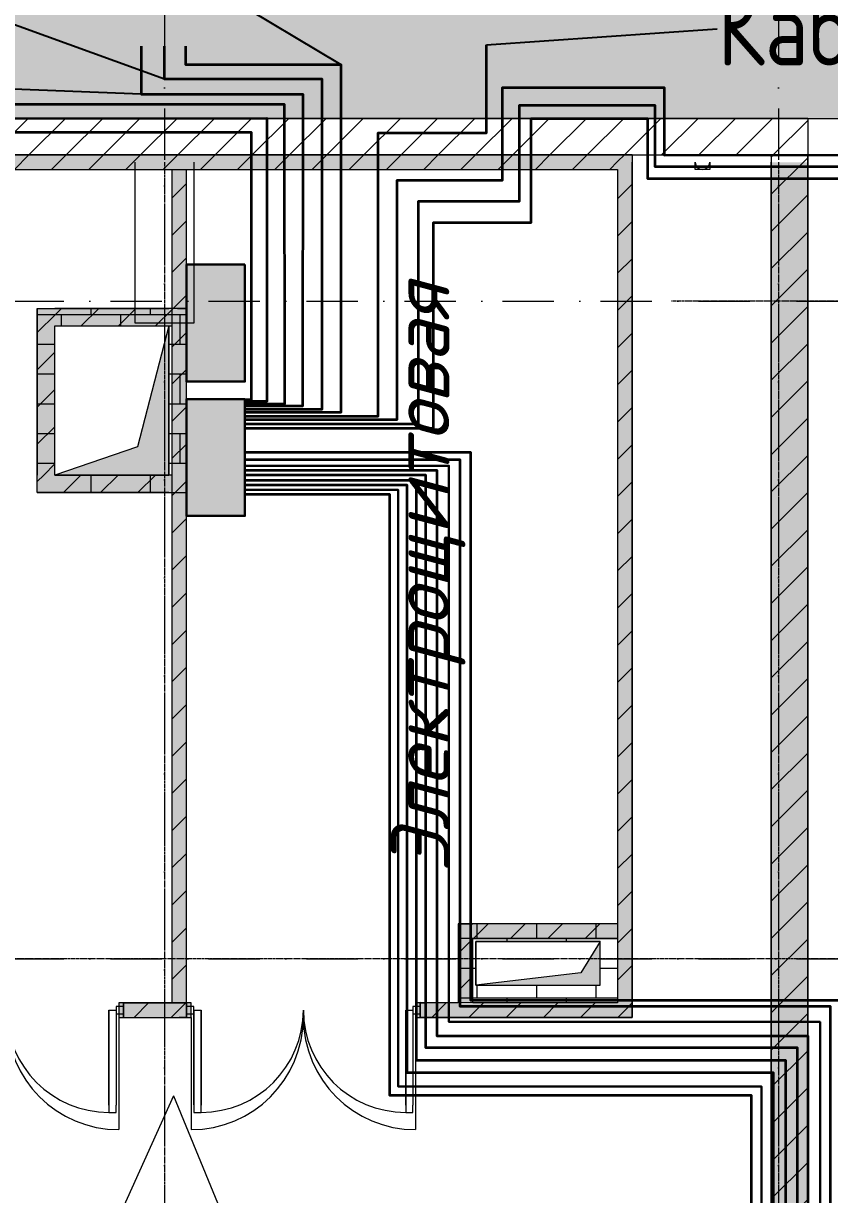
# Model space of a CAD drawing. Header units: millimetres. Extents: x 1499747 to 4341325, y -28481 to 441852.
# Drawn here: x 2463912 to 2469427, y 257261 to 265273 of the extents above; entities that cross this region are included whole.
import ezdxf
from ezdxf import colors
from ezdxf.entities.mleader import LeaderData, LeaderLine
from ezdxf.math import Vec2, Vec3
from ezdxf.xclip import XClip

# ---------------------------------------------------------------- set-up
doc = ezdxf.new("R2010")
doc.units = ezdxf.units.MM
doc.header["$MEASUREMENT"] = 0
doc.header["$XCLIPFRAME"] = 0
for name, pattern in [('CENTER2', [28.575, 19.05, -3.175, 3.175, -3.175]), ('Dot & Dashed', [670.277762, 352.777767, -176.388884, 0, -141.111112]), ('Штрихпунктирная', [670.277762, 352.777767, -176.388884, 0, -141.111112])]:
    doc.linetypes.add(name, pattern=pattern)
for name, color, linetype, lineweight in [('13 этаж_25_АР 06.03 custom_70_12 этаж_13_Интерьер - Мебель_Ном._пера__1_Ном._пера__1', 1, 'Continuous', 18), ('13 этаж_25_АР 06.03 custom_70_12 этаж_13_Интерьер - Мебель_Ном._пера__8_Ном._пера__8', 8, 'Continuous', 18), ('13 этаж_25_АР 06.03 custom_70__8 hatch_Ном._пера__8_Ном._пера__8', 8, 'Continuous', 18), ('13 этаж_25_АР 06.03 custom_70__Оси_Ном._пера__8_Ном._пера__8', 8, 'Continuous', 18), ('13 этаж_25_АР 06.03 custom_70_Выноски_Ном._пера__1_Ном._пера__1', 1, 'Continuous', 18), ('13 этаж_25_АР 06.03 custom_70_контур_Ном._пера__1_Ном._пера__1', 1, 'Continuous', 18), ('13 этаж_25_АР 06.03 custom_70_парапет 2_Ном._пера__8_Ном._пера__8', 8, 'Continuous', 18), ('13 этаж_25_АР 06.03 custom_70_Подложк_Ном._пера__1_Ном._пера__1', 1, 'Continuous', 18), ('13 этаж_25_АР 06.03 custom_70_Подложк_Ном._пера__8_Ном._пера__8', 8, 'Continuous', 18), ('13 этаж_25_АР 06.03 custom_70_Стойки_Ном._пера__1_Ном._пера__1', 1, 'Continuous', 18), ('13 этаж_25_АР 06.03 custom_70_Стойки_Ном._пера__7_Ном._пера__7', 7, 'Continuous', 18), ('13 этаж_25_АР 06.03 custom_70_Шахты 101_Ном._пера__14_Ном._пера__7', 7, 'Continuous', 18), ('13 этаж_25_АР 06.03 custom_70_Шахты_Ном._пера__7_Ном._пера__7', 7, 'Continuous', 18), ('13 этаж_25_Двери Archicad_Ном._пера__19_Ном._пера__255', 255, 'Continuous', 18), ('13 этаж_25_Двери Archicad_Ном._пера__23_Ном._пера__30', 30, 'Continuous', 18), ('13 этаж_25_Двери Archicad_Ном._пера__3_Ном._пера__30', 30, 'Continuous', 18), ('13 этаж_25_Двери Archicad_Ном._пера__47_Ном._пера__7', 7, 'Continuous', 18), ('13 этаж_25_Конструктив - Перекрытия_Ном._пера__1_Ном._пера__7', 7, 'Continuous', 18), ('13 этаж_25_Конструктив - Стены Ненесущие Газоблок_Ном._пера__169_Ном._пера__83', 83, 'Continuous', 18), ('13 этаж_25_Конструктив - Стены Ненесущие Газоблок_Ном._пера__47_Ном._пера__7', 7, 'Continuous', 18), ('13 этаж_25_Конструктив - Стены Ненесущие Газоблок_Ном._пера__74_Ном._пера__255', 255, 'Continuous', 18), ('13 этаж_25_Парапет_Ном._пера__102_Ном._пера__9', 9, 'Continuous', 18), ('13 этаж_25_Парапет_Ном._пера__20_Ном._пера__1', 1, 'Continuous', 18), ('13 этаж_25_Элемент Модели - Оси_Ном._пера__2_Ном._пера__8', 8, 'Continuous', 18), ('FTP Cable', 130, 'Continuous', 30), ('Кабель 2x4mm', 200, 'Continuous', 30), ('Кабель 2х6 mm', 150, 'Continuous', 30), ('ТП', 250, 'Continuous', 30)]:
    doc.layers.add(name, color=color, linetype=linetype, lineweight=lineweight)
doc.layers.add('Чертеж и Рисунок', color=7, linetype='Continuous')
doc.styles.add('ISOCPEUR_4', font='isocpeur.ttf', dxfattribs={"width": 0.85, "height": 250})
doc.styles.add('СГЕНЕРИР_СТИЛЬ_4', font='isocpeui.ttf')
pattern_1 = [(0, (1023281.01, -133771.58), (0, 203.2), []), (90, (1023281.01, -133771.58), (-203.2, 203.2), [203.2, -203.2])]
pattern_2 = [(45, (1162404.69, 34264.05), (-127.2792, 127.2792), [])]

# ---------------------------------------------------------------- blocks, each defined once
blk = doc.blocks.new('Чертеж_4_25', base_point=(1186000, 29700))
at = {"layer": '13 этаж_25_АР 06.03 custom_70__8 hatch_Ном._пера__8_Ном._пера__8', "linetype": 'Continuous', "true_color": 0xc7c8ca}
h = blk.add_hatch(dxfattribs=at)
h.set_pattern_fill('ANSI36_0046_0019', color=9, style=0, pattern_type=2)
h.set_pattern_definition([(45, (1023281.01, -133771.585), (42.09495, 154.348152), [198.4375, -39.6875, 0, -39.6875])])
h.paths.add_polyline_path([(1199454.5, 30164.1), (1199704.7, 30164.1), (1199704.7, 45914.1), (1199454.5, 45914.1)])
for points in [[(1195334.5, 44794.1), (1195119.6, 43966.5), (1194554.5, 43774.1), (1195334.5, 43774.1)], [(1198284.5, 40584.1), (1198153.6, 40369.3), (1197434.5, 40284.1), (1198284.5, 40284.1)]]:
    blk.add_hatch(color=9, dxfattribs=at).paths.add_polyline_path(points)
at = {"layer": '13 этаж_25_АР 06.03 custom_70_Шахты_Ном._пера__7_Ном._пера__7', "linetype": 'Continuous', "true_color": 0xc7c8ca}
h = blk.add_hatch(dxfattribs=at)
h.set_pattern_fill('AR_B816_0046_0019', color=9, style=0, pattern_type=2)
h.set_pattern_definition(pattern_1)
h.paths.add_polyline_path([(1194434.5, 43654.1), (1195454.5, 43654.1), (1195454.5, 44914.1), (1194434.5, 44914.1)])
h.paths.add_polyline_path([(1194554.5, 43774.1), (1194554.5, 44794.1), (1195334.5, 44794.1), (1195334.5, 43774.1)], flags=0)
h = blk.add_hatch(dxfattribs=at)
h.set_pattern_fill('AR_B816_0046_0019', color=9, style=0, pattern_type=2)
h.set_pattern_definition(pattern_1)
h.paths.add_polyline_path([(1198404.5, 40704.1), (1197314.5, 40704.1), (1197314.5, 40464.1), (1197434.5, 40464.1), (1197434.5, 40584.1), (1198284.5, 40584.1), (1198284.5, 40464.1), (1198404.5, 40464.1)])
h = blk.add_hatch(dxfattribs=at)
h.set_pattern_fill('AR_B816_0046_0019', color=9, style=0, pattern_type=2)
h.set_pattern_definition(pattern_1)
h.paths.add_polyline_path([(1198404.5, 40464.1), (1198284.5, 40464.1), (1198284.5, 40284.1), (1197434.5, 40284.1), (1197434.5, 40464.1), (1197314.5, 40464.1), (1197314.5, 40164.1), (1198404.5, 40164.1)])
at = {"layer": '13 этаж_25_Двери Archicad_Ном._пера__19_Ном._пера__255', "linetype": 'Continuous', "true_color": 0xc7c8ca}
for points in [[(1195024.5, 40164.1), (1194992.5, 40164.1), (1194992.5, 40064.1), (1195024.5, 40064.1)], [(1195454.1, 40064.1), (1195486.1, 40064.1), (1195486.1, 40164.1), (1195454.1, 40164.1)], [(1197054.1, 40164.1), (1197022.1, 40164.1), (1197022.1, 40064.1), (1197054.1, 40064.1)]]:
    blk.add_hatch(color=9, dxfattribs=at).paths.add_polyline_path(points)
at = {"layer": '13 этаж_25_Конструктив - Стены Ненесущие Газоблок_Ном._пера__169_Ном._пера__83', "linetype": 'Continuous', "true_color": 0xc7c8ca}
h = blk.add_hatch(dxfattribs=at)
h.set_pattern_fill('БЛОКИ_БЕТОННЫЕ_ЭФФЕКТИВН_72', color=9, style=0, pattern_type=2)
h.set_pattern_definition(pattern_2)
h.paths.add_polyline_path([(1199454.5, 46214.1), (1184404.7, 46214.1), (1184404.7, 45964.1), (1199454.5, 45964.1)])
h = blk.add_hatch(dxfattribs=at)
h.set_pattern_fill('БЛОКИ_БЕТОННЫЕ_ЭФФЕКТИВН_72', color=9, style=0, pattern_type=2)
h.set_pattern_definition(pattern_2)
h.paths.add_polyline_path([(1199454.5, 45964.1), (1199704.5, 45964.1), (1199704.5, 46214.1)])
h = blk.add_hatch(dxfattribs=at)
h.set_pattern_fill('БЛОКИ_БЕТОННЫЕ_ЭФФЕКТИВН_72', color=9, style=0, pattern_type=2)
h.set_pattern_definition(pattern_2)
h.paths.add_polyline_path([(1199454.5, 46214.1), (1199454.5, 45964.1), (1199704.5, 46214.1)])
h = blk.add_hatch(dxfattribs=at)
h.set_pattern_fill('БЛОКИ_БЕТОННЫЕ_ЭФФЕКТИВН_72', color=9, style=0, pattern_type=2)
h.set_pattern_definition(pattern_2)
h.paths.add_polyline_path([(1190754.7, 45864.1), (1198404.5, 45864.1), (1198404.5, 45964.1), (1190754.7, 45964.1)])
h = blk.add_hatch(dxfattribs=at)
h.set_pattern_fill('БЛОКИ_БЕТОННЫЕ_ЭФФЕКТИВН_72', color=9, style=0, pattern_type=2)
h.set_pattern_definition(pattern_2)
h.paths.add_polyline_path([(1198404.5, 45864.1), (1198504.5, 45864.1), (1198504.5, 45964.1)])
at = {"layer": '13 этаж_25_Конструктив - Стены Ненесущие Газоблок_Ном._пера__169_Ном._пера__83', "linetype": 'Continuous'}
h = blk.add_hatch(dxfattribs=at)
h.set_pattern_fill('БЛОКИ_БЕТОННЫЕ_ЭФФЕКТИВН_72', color=256, style=0, pattern_type=2)
h.set_pattern_definition(pattern_2)
h.paths.add_polyline_path([(1198404.5, 45864.1), (1198504.5, 45964.1), (1198404.5, 45964.1)])
at = {"layer": '13 этаж_25_Конструктив - Стены Ненесущие Газоблок_Ном._пера__169_Ном._пера__83', "linetype": 'Continuous', "true_color": 0xc7c8ca}
h = blk.add_hatch(dxfattribs=at)
h.set_pattern_fill('БЛОКИ_БЕТОННЫЕ_ЭФФЕКТИВН_72', color=9, style=0, pattern_type=2)
h.set_pattern_definition(pattern_2)
h.paths.add_polyline_path([(1199704.5, 30164), (1199704.5, 45964.1), (1199454.5, 45964.1), (1199454.5, 30164)])
h = blk.add_hatch(dxfattribs=at)
h.set_pattern_fill('БЛОКИ_БЕТОННЫЕ_ЭФФЕКТИВН_72', color=9, style=0, pattern_type=2)
h.set_pattern_definition(pattern_2)
h.paths.add_polyline_path([(1195454.5, 40064.1), (1195454.5, 45864.1), (1195354.5, 45864.1), (1195354.5, 40064.1)])
h = blk.add_hatch(dxfattribs=at)
h.set_pattern_fill('БЛОКИ_БЕТОННЫЕ_ЭФФЕКТИВН_72', color=9, style=0, pattern_type=2)
h.set_pattern_definition(pattern_2)
h.paths.add_polyline_path([(1198404.5, 45864.1), (1198404.5, 40164.1), (1198504.5, 40164.1), (1198504.5, 45864.1)])
h = blk.add_hatch(dxfattribs=at)
h.set_pattern_fill('БЛОКИ_БЕТОННЫЕ_ЭФФЕКТИВН_72', color=9, style=0, pattern_type=2)
h.set_pattern_definition(pattern_2)
h.paths.add_polyline_path([(1194434.5, 44914.1), (1194554.5, 44794.1), (1194554.5, 44914.1)])
h = blk.add_hatch(dxfattribs=at)
h.set_pattern_fill('БЛОКИ_БЕТОННЫЕ_ЭФФЕКТИВН_72', color=9, style=0, pattern_type=2)
h.set_pattern_definition(pattern_2)
h.paths.add_polyline_path([(1194434.5, 44794.1), (1194554.5, 44794.1), (1194434.5, 44914.1)])
h = blk.add_hatch(dxfattribs=at)
h.set_pattern_fill('БЛОКИ_БЕТОННЫЕ_ЭФФЕКТИВН_72', color=9, style=0, pattern_type=2)
h.set_pattern_definition(pattern_2)
h.paths.add_polyline_path([(1194554.5, 44794.1), (1195354.5, 44794.1), (1195354.5, 44914.1), (1194554.5, 44914.1)])
h = blk.add_hatch(dxfattribs=at)
h.set_pattern_fill('БЛОКИ_БЕТОННЫЕ_ЭФФЕКТИВН_72', color=9, style=0, pattern_type=2)
h.set_pattern_definition(pattern_2)
h.paths.add_polyline_path([(1194434.5, 44794.1), (1194434.5, 43774.1), (1194554.5, 43774.1), (1194554.5, 44794.1)])
at = {"layer": '13 этаж_25_Конструктив - Стены Ненесущие Газоблок_Ном._пера__169_Ном._пера__83', "linetype": 'Continuous'}
h = blk.add_hatch(dxfattribs=at)
h.set_pattern_fill('БЛОКИ_БЕТОННЫЕ_ЭФФЕКТИВН_72', color=256, style=0, pattern_type=2)
h.set_pattern_definition(pattern_2)
h.paths.add_polyline_path([(1194554.5, 43774.1), (1194434.5, 43774.1), (1194434.5, 43654.1)])
at = {"layer": '13 этаж_25_Конструктив - Стены Ненесущие Газоблок_Ном._пера__169_Ном._пера__83', "linetype": 'Continuous', "true_color": 0xc7c8ca}
h = blk.add_hatch(dxfattribs=at)
h.set_pattern_fill('БЛОКИ_БЕТОННЫЕ_ЭФФЕКТИВН_72', color=9, style=0, pattern_type=2)
h.set_pattern_definition(pattern_2)
h.paths.add_polyline_path([(1194554.5, 43774.1), (1194434.5, 43654.1), (1194554.5, 43654.1)])
h = blk.add_hatch(dxfattribs=at)
h.set_pattern_fill('БЛОКИ_БЕТОННЫЕ_ЭФФЕКТИВН_72', color=9, style=0, pattern_type=2)
h.set_pattern_definition(pattern_2)
h.paths.add_polyline_path([(1194554.5, 43654.1), (1195354.5, 43654.1), (1195354.5, 43774.1), (1194554.5, 43774.1)])
h = blk.add_hatch(dxfattribs=at)
h.set_pattern_fill('БЛОКИ_БЕТОННЫЕ_ЭФФЕКТИВН_72', color=9, style=0, pattern_type=2)
h.set_pattern_definition(pattern_2)
h.paths.add_polyline_path([(1197414.5, 40704.1), (1197314.5, 40704.1), (1197414.5, 40604.1)])
h = blk.add_hatch(dxfattribs=at)
h.set_pattern_fill('БЛОКИ_БЕТОННЫЕ_ЭФФЕКТИВН_72', color=9, style=0, pattern_type=2)
h.set_pattern_definition(pattern_2)
h.paths.add_polyline_path([(1197414.5, 40604.1), (1197314.5, 40704.1), (1197314.5, 40604.1)])
h = blk.add_hatch(dxfattribs=at)
h.set_pattern_fill('БЛОКИ_БЕТОННЫЕ_ЭФФЕКТИВН_72', color=9, style=0, pattern_type=2)
h.set_pattern_definition(pattern_2)
h.paths.add_polyline_path([(1197414.5, 40604.1), (1198404.5, 40604.1), (1198404.5, 40704.1), (1197414.5, 40704.1)])
h = blk.add_hatch(dxfattribs=at)
h.set_pattern_fill('БЛОКИ_БЕТОННЫЕ_ЭФФЕКТИВН_72', color=9, style=0, pattern_type=2)
h.set_pattern_definition(pattern_2)
h.paths.add_polyline_path([(1197314.5, 40604.1), (1197314.5, 40164.1), (1197414.5, 40164.1), (1197414.5, 40604.1)])
h = blk.add_hatch(dxfattribs=at)
h.set_pattern_fill('БЛОКИ_БЕТОННЫЕ_ЭФФЕКТИВН_72', color=9, style=0, pattern_type=2)
h.set_pattern_definition(pattern_2)
h.paths.add_polyline_path([(1195024.5, 40064.1), (1195354.5, 40064.1), (1195354.5, 40164.1), (1195024.5, 40164.1)])
h = blk.add_hatch(dxfattribs=at)
h.set_pattern_fill('БЛОКИ_БЕТОННЫЕ_ЭФФЕКТИВН_72', color=9, style=0, pattern_type=2)
h.set_pattern_definition(pattern_2)
h.paths.add_polyline_path([(1197054.1, 40064.1), (1198404.5, 40064.1), (1198404.5, 40164.1), (1197054.1, 40164.1)])
h = blk.add_hatch(dxfattribs=at)
h.set_pattern_fill('БЛОКИ_БЕТОННЫЕ_ЭФФЕКТИВН_72', color=9, style=0, pattern_type=2)
h.set_pattern_definition(pattern_2)
h.paths.add_polyline_path([(1198404.5, 40164.1), (1198504.5, 40064.1), (1198504.5, 40164.1)])
h = blk.add_hatch(dxfattribs=at)
h.set_pattern_fill('БЛОКИ_БЕТОННЫЕ_ЭФФЕКТИВН_72', color=9, style=0, pattern_type=2)
h.set_pattern_definition(pattern_2)
h.paths.add_polyline_path([(1198404.5, 40064.1), (1198504.5, 40064.1), (1198404.5, 40164.1)])
at = {"layer": '13 этаж_25_Конструктив - Стены Ненесущие Газоблок_Ном._пера__74_Ном._пера__255', "linetype": 'Continuous', "true_color": 0xc7c8ca}
for points in [[(1190754.7, 45864.1), (1198404.5, 45864.1), (1198404.5, 45964.1), (1190754.7, 45964.1)], [(1198404.5, 45864.1), (1198504.5, 45864.1), (1198504.5, 45964.1)], [(1198404.5, 45864.1), (1198504.5, 45964.1), (1198404.5, 45964.1)], [(1195454.5, 40064.1), (1195454.5, 45864.1), (1195354.5, 45864.1), (1195354.5, 40064.1)], [(1198404.5, 45864.1), (1198404.5, 40164.1), (1198504.5, 40164.1), (1198504.5, 45864.1)], [(1194434.5, 44914.1), (1194554.5, 44794.1), (1194554.5, 44914.1)], [(1194434.5, 44794.1), (1194554.5, 44794.1), (1194434.5, 44914.1)], [(1194554.5, 44794.1), (1195354.5, 44794.1), (1195354.5, 44914.1), (1194554.5, 44914.1)], [(1194434.5, 44794.1), (1194434.5, 43774.1), (1194554.5, 43774.1), (1194554.5, 44794.1)], [(1194554.5, 43774.1), (1194434.5, 43774.1), (1194434.5, 43654.1)], [(1194554.5, 43774.1), (1194434.5, 43654.1), (1194554.5, 43654.1)], [(1194554.5, 43654.1), (1195354.5, 43654.1), (1195354.5, 43774.1), (1194554.5, 43774.1)], [(1197414.5, 40704.1), (1197314.5, 40704.1), (1197414.5, 40604.1)], [(1197414.5, 40604.1), (1197314.5, 40704.1), (1197314.5, 40604.1)], [(1197414.5, 40604.1), (1198404.5, 40604.1), (1198404.5, 40704.1), (1197414.5, 40704.1)], [(1197314.5, 40604.1), (1197314.5, 40164.1), (1197414.5, 40164.1), (1197414.5, 40604.1)], [(1195024.5, 40064.1), (1195354.5, 40064.1), (1195354.5, 40164.1), (1195024.5, 40164.1)], [(1197054.1, 40064.1), (1198404.5, 40064.1), (1198404.5, 40164.1), (1197054.1, 40164.1)], [(1198404.5, 40164.1), (1198504.5, 40064.1), (1198504.5, 40164.1)], [(1198404.5, 40064.1), (1198504.5, 40064.1), (1198404.5, 40164.1)]]:
    blk.add_hatch(color=9, dxfattribs=at).paths.add_polyline_path(points)
at = {"layer": '13 этаж_25_Парапет_Ном._пера__102_Ном._пера__9', "linetype": 'Continuous', "true_color": 0xc7c8ca}
blk.add_hatch(color=9, dxfattribs=at).paths.add_polyline_path([(1185903.5, 47714.1), (1185903.5, 46214.1), (1214604.6, 46214.1), (1214604.6, 47714.1)])
at = {"layer": '13 этаж_25_АР 06.03 custom_70_12 этаж_13_Интерьер - Мебель_Ном._пера__1_Ном._пера__1', "color": 9, "linetype": 'Continuous', "true_color": 0xc7c8ca, "flags": 128}
blk.add_lwpolyline([(1195504.7, 45914.1), (1195504.7, 44814.1), (1195104.7, 44814.1), (1195104.7, 45914.1)], dxfattribs=at)
at = {"layer": '13 этаж_25_АР 06.03 custom_70_12 этаж_13_Интерьер - Мебель_Ном._пера__8_Ном._пера__8', "color": 9, "linetype": 'Continuous', "true_color": 0xc7c8ca, "flags": 128}
blk.add_lwpolyline([(1195504.7, 45914.1), (1195504.7, 44814.1), (1195104.7, 44814.1), (1195104.7, 45914.1)], dxfattribs=at)
at = {"layer": '13 этаж_25_АР 06.03 custom_70__Оси_Ном._пера__8_Ном._пера__8', "color": 9, "linetype": 'CENTER2', "true_color": 0xc7c8ca}
for p, q in [((1195304.7, 45914.1), (1195304.7, 30164.1)), ((1199504.7, 45914.1), (1199504.7, 30164.1)), ((1214204.7, 44964.1), (1198773.7, 44964.1)), ((1200719.9, 40464.1), (1169819.7, 40464.1))]:
    blk.add_line(p, q, dxfattribs=at)
at = {"layer": '13 этаж_25_АР 06.03 custom_70_контур_Ном._пера__1_Ном._пера__1', "color": 9, "linetype": 'Continuous', "true_color": 0xc7c8ca, "flags": 128}
for points in [[(1198504.5, 45914.1), (1198504.5, 40064.1)], [(1193424.5, 40164.1), (1190754.7, 40164.1), (1190754.7, 45864.1), (1195354.5, 45864.1), (1195354.5, 40164.1)], [(1195454.5, 40164.1), (1195454.5, 40804.1), (1195454.5, 45864.1), (1198404.5, 45864.1), (1198404.5, 40164.1)], [(1194924.5, 39464.1), (1194924.5, 40114.1), (1194974.5, 40114.1), (1194974.5, 40089.1), (1195024.5, 40089.1), (1195024.5, 40139.1), (1194974.5, 40139.1), (1194974.5, 40089.1), (1195024.5, 40089.1), (1195024.5, 40065.5), (1195024.5, 40164.1)], [(1195454.5, 40164.1), (1195024.5, 40164.1), (1195024.5, 40064.1), (1195054.5, 40064.1)], [(1195454.5, 40164.1), (1195454.5, 40064.1)], [(1196954.5, 39464.1), (1196954.5, 40114.1), (1197004.5, 40114.1), (1197004.5, 40089.1), (1197054.5, 40089.1), (1197054.5, 40139.1), (1197004.5, 40139.1), (1197004.5, 40089.1), (1197054.5, 40089.1), (1197054.5, 40065.5), (1197054.5, 40164.1)], [(1198404.5, 40164.1), (1197054.5, 40164.8)], [(1197054.5, 40164.8), (1197054.5, 40064.8)], [(1194924.5, 40114.1), (1194974.5, 40114.1), (1194974.5, 39464.1)], [(1194924.5, 39464.1), (1194924.5, 40114.1), (1194974.5, 40114.1)], [(1194924.5, 40114.1), (1194924.5, 39414.1), (1194974.5, 39414.1), (1194974.5, 39464.1)], [(1194974.5, 40114.1), (1194974.5, 39464.1)], [(1195054.5, 40064.1), (1195404.5, 40064.1)], [(1195454.5, 40064.1), (1195404.5, 40064.1)], [(1195454.5, 40065.5), (1195454.5, 40089.1), (1195504.5, 40089.1), (1195504.5, 40139.1), (1195454.5, 40139.1), (1195454.5, 40089.1), (1195504.5, 40089.1), (1195504.5, 40114.1), (1195554.5, 40114.1), (1195554.5, 39464.1)], [(1195504.5, 40114.1), (1195504.5, 39414.1), (1195554.5, 39414.1), (1195554.5, 40114.1)], [(1195504.5, 39466), (1195504.5, 40089.1)], [(1196954.5, 40114.1), (1197004.5, 40114.1), (1197004.5, 39464.1)], [(1196954.5, 39464.1), (1196954.5, 40114.1), (1197004.5, 40114.1)], [(1196954.5, 40114.1), (1196954.5, 39414.1), (1197004.5, 39414.1), (1197004.5, 39464.1)], [(1197004.5, 40114.1), (1197004.5, 39464.1)], [(1198504.5, 40064.1), (1197054.5, 40064.8)]]:
    blk.add_lwpolyline(points, dxfattribs=at)
at = {"layer": '13 этаж_25_АР 06.03 custom_70_контур_Ном._пера__1_Ном._пера__1', "color": 9, "linetype": 'Continuous', "true_color": 0xc7c8ca}
for centre, start, end in [((1194924.5, 40114.1), 180, 270), ((1195554.5, 40114.1), 270, 0), ((1196954.5, 40114.1), 180, 270)]:
    blk.add_arc(centre, 700, start, end, dxfattribs=at)
at = {"layer": '13 этаж_25_АР 06.03 custom_70_парапет 2_Ном._пера__8_Ном._пера__8', "color": 9, "linetype": 'Continuous', "true_color": 0xc7c8ca, "flags": 128}
for points in [[(1199704.5, 30164.1), (1199454.5, 30164.1), (1199454.5, 45914.1)], [(1199704.7, 45914.1), (1199704.7, 30564.1), (1199704.4, 30564.1)]]:
    blk.add_lwpolyline(points, dxfattribs=at)
at = {"layer": '13 этаж_25_АР 06.03 custom_70_Подложк_Ном._пера__1_Ном._пера__1', "color": 9, "linetype": 'Continuous', "true_color": 0xc7c8ca, "flags": 128}
for points in [[(1198504.5, 45864.1), (1198504.5, 45914.1)], [(1190754.7, 45864.1), (1195454.5, 45864.1)], [(1195604.5, 45864.1), (1198404.5, 45864.1)], [(1195054.5, 40164.1), (1195454.5, 40164.1)]]:
    blk.add_lwpolyline(points, dxfattribs=at)
at = {"layer": '13 этаж_25_АР 06.03 custom_70_Подложк_Ном._пера__1_Ном._пера__1', "color": 9, "linetype": 'Continuous', "true_color": 0xc7c8ca}
blk.add_arc((1198984.5, 45914.1), 50, 180, 0, dxfattribs=at)
at = {"layer": '13 этаж_25_АР 06.03 custom_70_Подложк_Ном._пера__8_Ном._пера__8', "color": 9, "linetype": 'Continuous', "true_color": 0xc7c8ca, "flags": 128}
blk.add_lwpolyline([(1199034.5, 45914.1), (1199034.5, 45864.1), (1198934.5, 45864.1), (1198934.5, 45914.1)], dxfattribs=at)
at = {"layer": '13 этаж_25_АР 06.03 custom_70_Стойки_Ном._пера__1_Ном._пера__1', "color": 9, "linetype": 'Continuous', "true_color": 0xc7c8ca, "flags": 128}
for points in [[(1195394.5, 44914.1), (1195404.5, 44914.1), (1195454.5, 44914.1), (1195334.5, 44914.1)], [(1195334.5, 43654.1), (1195454.5, 43654.1), (1195454.5, 44914.1)], [(1195394.5, 44914.1), (1195404.5, 44914.1), (1195454.5, 44914.1), (1195334.5, 44914.1)], [(1195334.5, 44794.1), (1195334.5, 43774.1)]]:
    blk.add_lwpolyline(points, dxfattribs=at)
at = {"layer": '13 этаж_25_АР 06.03 custom_70_Стойки_Ном._пера__7_Ном._пера__7', "color": 9, "linetype": 'Continuous', "true_color": 0xc7c8ca, "flags": 128}
for points in [[(1195366.7, 39526.7), (1191548.1, 31074.1)], [(1195366.7, 39526.7), (1198842, 31074.1)]]:
    blk.add_lwpolyline(points, dxfattribs=at)
at = {"layer": '13 этаж_25_АР 06.03 custom_70_Шахты 101_Ном._пера__14_Ном._пера__7', "color": 9, "linetype": 'Continuous', "true_color": 0xc7c8ca, "flags": 128}
for points in [[(1194554.5, 43774.1), (1195334.5, 43774.1), (1195334.5, 44794.1), (1195119.6, 43966.5), (1194554.5, 43774.1), (1194554.5, 44794.1), (1195334.5, 44794.1)], [(1197434.5, 40284.1), (1198284.5, 40284.1), (1198284.5, 40584.1), (1198153.6, 40369.3), (1197434.5, 40284.1), (1197434.5, 40584.1), (1198284.5, 40584.1)]]:
    blk.add_lwpolyline(points, dxfattribs=at)
at = {"layer": '13 этаж_25_АР 06.03 custom_70_Шахты_Ном._пера__7_Ном._пера__7', "color": 9, "linetype": 'Continuous', "true_color": 0xc7c8ca, "flags": 128}
for points in [[(1195334.5, 43654.1), (1194434.5, 43654.1), (1194434.5, 44914.1), (1195334.5, 44914.1)], [(1195334.5, 43654.1), (1194434.5, 43654.1), (1194434.5, 44914.1), (1195334.5, 44914.1)], [(1195334.5, 43654.1), (1195454.5, 43654.1), (1195454.5, 44914.1)], [(1195334.5, 43774.1), (1194554.5, 43774.1), (1194554.5, 44794.1), (1195334.5, 44794.1)], [(1195334.5, 43774.1), (1194554.5, 43774.1), (1194554.5, 44794.1), (1195334.5, 44794.1)], [(1195334.5, 44794.1), (1195334.5, 43774.1)], [(1198404.5, 40704.1), (1197314.5, 40704.1), (1197314.5, 40164.1)]]:
    blk.add_lwpolyline(points, dxfattribs=at)
blk.add_lwpolyline([(1197434.5, 40584.1), (1197434.5, 40284.1), (1198284.5, 40284.1), (1198284.5, 40584.1)], close=True, dxfattribs=at)
at = {"layer": '13 этаж_25_Двери Archicad_Ном._пера__23_Ном._пера__30', "color": 9, "linetype": 'Continuous', "true_color": 0xc7c8ca}
for p, q in [((1195024.5, 40164.1), (1194992.5, 40164.1)), ((1194992.5, 40164.1), (1194992.5, 40064.1)), ((1195024.5, 40064.1), (1195024.5, 40164.1)), ((1195486.1, 40164.1), (1195454.1, 40164.1)), ((1195454.1, 40164.1), (1195454.1, 40064.1)), ((1195486.1, 40064.1), (1195486.1, 40164.1)), ((1197054.1, 40164.1), (1197022.1, 40164.1)), ((1197022.1, 40164.1), (1197022.1, 40064.1)), ((1197054.1, 40064.1), (1197054.1, 40164.1)), ((1194992.5, 40064.1), (1195024.5, 40064.1)), ((1195454.1, 40064.1), (1195486.1, 40064.1)), ((1197022.1, 40064.1), (1197054.1, 40064.1))]:
    blk.add_line(p, q, dxfattribs=at)
at = {"layer": '13 этаж_25_Двери Archicad_Ном._пера__3_Ном._пера__30', "color": 9, "linetype": 'Continuous', "true_color": 0xc7c8ca}
for p, q in [((1194992.5, 40064.1), (1194992.5, 39296.1)), ((1195486.1, 40064.1), (1195486.1, 39296.1)), ((1197022.1, 40064.1), (1197022.1, 39296.1))]:
    blk.add_line(p, q, dxfattribs=at)
for centre, start, end in [((1194992.5, 40064.1), 180, 270), ((1195486.1, 40064.1), 270, 0), ((1197022.1, 40064.1), 180, 270)]:
    blk.add_arc(centre, 768, start, end, dxfattribs=at)
at = {"layer": '13 этаж_25_Двери Archicad_Ном._пера__47_Ном._пера__7', "color": 9, "linetype": 'Continuous', "true_color": 0xc7c8ca}
for p, q in [((1195024.5, 40064.1), (1195024.5, 40164.1)), ((1195024.5, 40064.1), (1195024.5, 40164.1)), ((1195024.5, 40164.1), (1195067.5, 40164.1)), ((1195024.5, 40164.1), (1195067.5, 40164.1)), ((1195454.1, 40164.1), (1195411.1, 40164.1)), ((1195454.1, 40164.1), (1195411.1, 40164.1)), ((1195454.1, 40064.1), (1195454.1, 40164.1)), ((1195454.1, 40064.1), (1195454.1, 40164.1)), ((1197054.1, 40064.1), (1197054.1, 40164.1)), ((1197054.1, 40064.1), (1197054.1, 40164.1)), ((1197054.1, 40164.1), (1197097.1, 40164.1)), ((1197054.1, 40164.1), (1197097.1, 40164.1)), ((1195024.5, 40064.1), (1195067.5, 40064.1)), ((1195024.5, 40064.1), (1195067.5, 40064.1)), ((1195454.1, 40064.1), (1195411.1, 40064.1)), ((1195454.1, 40064.1), (1195411.1, 40064.1)), ((1197054.1, 40064.1), (1197097.1, 40064.1)), ((1197054.1, 40064.1), (1197097.1, 40064.1))]:
    blk.add_line(p, q, dxfattribs=at)
at = {"layer": '13 этаж_25_Конструктив - Перекрытия_Ном._пера__1_Ном._пера__7', "linetype": 'Continuous', "flags": 128}
blk.add_lwpolyline([(1169569.7, 32064.1), (1169569.7, 47364.1), (1181404.7, 47364.1), (1181404.7, 46214.1), (1199704.5, 46214.1), (1199704.5, 29914), (1190354.6, 29914), (1180954.5, 29914), (1180954.5, 32064.1)], close=True, dxfattribs=at)
at = {"layer": '13 этаж_25_Конструктив - Стены Ненесущие Газоблок_Ном._пера__47_Ном._пера__7', "color": 9, "linetype": 'Continuous', "true_color": 0xc7c8ca}
for p, q in [((1195024.5, 40164.1), (1195067.5, 40164.1)), ((1195024.5, 40064.1), (1195024.5, 40164.1)), ((1195454.1, 40164.1), (1195411.1, 40164.1)), ((1195454.1, 40064.1), (1195454.1, 40164.1)), ((1197054.1, 40164.1), (1197097.1, 40164.1)), ((1197054.1, 40064.1), (1197054.1, 40164.1)), ((1195024.5, 40064.1), (1195067.5, 40064.1)), ((1195454.1, 40064.1), (1195411.1, 40064.1)), ((1197054.1, 40064.1), (1197097.1, 40064.1))]:
    blk.add_line(p, q, dxfattribs=at)
at = {"layer": '13 этаж_25_Конструктив - Стены Ненесущие Газоблок_Ном._пера__47_Ном._пера__7', "color": 9, "linetype": 'Continuous', "true_color": 0xc7c8ca, "flags": 128}
for points in [[(1199704.5, 46214.1), (1184404.7, 46214.1)], [(1199704.5, 46214.1), (1199704.5, 45964.1)], [(1184404.7, 45964.1), (1199454.5, 45964.1)], [(1198504.5, 45964.1), (1190654.7, 45964.1)], [(1198504.5, 45964.1), (1198504.5, 45864.1)], [(1199454.5, 45964.1), (1199454.5, 30164)], [(1199704.5, 30164), (1199704.5, 45964.1)], [(1190754.7, 45864.1), (1195354.5, 45864.1)], [(1195354.5, 45864.1), (1195354.5, 44914.1)], [(1195454.5, 40164.1), (1195454.5, 45864.1)], [(1195454.5, 45864.1), (1198404.5, 45864.1)], [(1198404.5, 45864.1), (1198404.5, 40704.1)], [(1198504.5, 40164.1), (1198504.5, 45864.1)], [(1194434.5, 44914.1), (1194554.5, 44914.1)], [(1194434.5, 44914.1), (1194434.5, 43774.1)], [(1195354.5, 44914.1), (1194554.5, 44914.1)], [(1194554.5, 43774.1), (1194554.5, 44794.1)], [(1194554.5, 44794.1), (1195354.5, 44794.1)], [(1195354.5, 44794.1), (1195354.5, 43774.1)], [(1194434.5, 43654.1), (1194434.5, 43774.1)], [(1195354.5, 43774.1), (1194554.5, 43774.1)], [(1194434.5, 43654.1), (1195354.5, 43654.1)], [(1195354.5, 43654.1), (1195354.5, 40164.1)], [(1197314.5, 40704.1), (1197414.5, 40704.1)], [(1197314.5, 40704.1), (1197314.5, 40164.1)], [(1198404.5, 40704.1), (1197414.5, 40704.1)], [(1197414.5, 40164.1), (1197414.5, 40604.1)], [(1197414.5, 40604.1), (1198404.5, 40604.1)], [(1198404.5, 40604.1), (1198404.5, 40164.1)], [(1195354.5, 40164.1), (1195024.5, 40164.1)], [(1197314.5, 40164.1), (1197054.1, 40164.1)], [(1198404.5, 40164.1), (1197414.5, 40164.1)], [(1198504.5, 40064.1), (1198504.5, 40164.1)], [(1195024.5, 40064.1), (1195354.5, 40064.1)], [(1195354.5, 40064.1), (1195454.5, 40064.1)], [(1197054.1, 40064.1), (1198504.5, 40064.1)]]:
    blk.add_lwpolyline(points, dxfattribs=at)
at = {"layer": '13 этаж_25_Парапет_Ном._пера__20_Ном._пера__1', "color": 9, "linetype": 'Continuous', "true_color": 0xc7c8ca}
blk.add_line((1185903.5, 46214.1), (1214604.6, 46214.1), dxfattribs=at)
at = {"layer": '13 этаж_25_Парапет_Ном._пера__20_Ном._пера__1', "color": 9, "linetype": 'Dot & Dashed', "true_color": 0xc7c8ca}
blk.add_line((1185903.5, 46214.1), (1214604.6, 46214.1), dxfattribs=at)
at = {"layer": '13 этаж_25_Элемент Модели - Оси_Ном._пера__2_Ном._пера__8', "linetype": 'Штрихпунктирная'}
for p, q in [((1195304.7, 48964.1), (1195304.7, 14064.1)), ((1199504.7, 48964.1), (1199504.7, 14064.1)), ((1159404.7, 45964.1), (1216204.7, 45964.1)), ((1159404.7, 44964.1), (1216204.7, 44964.1)), ((1159404.7, 40464.1), (1216204.7, 40464.1))]:
    blk.add_line(p, q, dxfattribs=at)
at = {"layer": '13 этаж_25_АР 06.03 custom_70_Выноски_Ном._пера__1_Ном._пера__1', "color": 9, "linetype": 'Continuous', "true_color": 0xc7c8ca, "insert": (1196854, 41055.1), "char_height": 400, "attachment_point": 1, "rotation": 90, "style": 'СГЕНЕРИР_СТИЛЬ_4'}
blk.add_mtext('\\A1;{\\pql;\\fISOCPEUR|b0|i1|c204|p0;\\W1.000000;Электрощитовая}', dxfattribs=at)

msp = doc.modelspace()

# ---------------------------------------------------------------- block references
at = {"layer": 'Чертеж и Рисунок', "linetype": 'Continuous'}
ref = msp.add_blockref('Чертеж_4_25', (2455572.8, 248109.3), dxfattribs=at)
XClip(ref).set_block_clipping_path([(1144000, 0), (1228000, 59400.0000000006)])

# ---------------------------------------------------------------- next in the draw order: hatches: boundary and pattern name
at = {"layer": 'Кабель 2x4mm', "lineweight": 30, "true_color": 0x105689}
h = msp.add_hatch(color=146, dxfattribs=at)
h.dxf.hatch_style = 1
h.paths.add_polyline_path([(2465158.6, 265093.8, 1), (2464947.5, 265093.8, 1)])
h = msp.add_hatch(color=146, dxfattribs=at)
h.dxf.hatch_style = 1
h.paths.add_polyline_path([(2467229.5, 265104.7, 1), (2467018.4, 265104.7, 1)])
h = msp.add_hatch(color=146, dxfattribs=at)
h.dxf.hatch_style = 1
h.paths.add_polyline_path([(2464813.6, 265083.3, 1), (2464602.4, 265083.3, 1)])
h = msp.add_hatch(color=146, dxfattribs=at)
h.dxf.hatch_style = 1
h.paths.add_polyline_path([(2464987.1, 265089.7, 1), (2464776, 265089.7, 1)])
at = {"layer": 'Кабель 2х6 mm', "lineweight": 30, "true_color": 0x000000}
h = msp.add_hatch(dxfattribs=at)
h.set_pattern_fill('ANSI31', color=18)
h.set_pattern_definition([(45, (72664.80522, 113866.31675), (-0.088388347648, 0.088388347648), [])])
h.paths.add_polyline_path([(2465427.3, 262703.6), (2465027.3, 262703.6), (2465027.3, 261903.6), (2465427.3, 261903.6)])
h.paths.add_polyline_path([(2465427.3, 263623.4), (2465027.3, 263623.4), (2465027.3, 262823.4), (2465427.3, 262823.4)])

# ---------------------------------------------------------------- next in the draw order: linework, layer by layer
at = {"layer": 'FTP Cable', "lineweight": 35}
for points in [[(2450539.7, 266518.8), (2450539.7, 265879.1), (2451182.2, 265879.1), (2451182.2, 264622), (2465576.9, 264624.9), (2465576.9, 262685.6), (2465427.3, 262685.6)], [(2465425.7, 262670), (2465700.1, 262670), (2465698, 264718.5), (2451307.1, 264718.5), (2451307.1, 266004), (2450648.2, 266004), (2450648.2, 266518.8)], [(2465427.3, 262051.7), (2466417.3, 262051.7), (2466417.3, 257941.4), (2468890.2, 257941.4), (2468890.2, 256297.4), (2458403.3, 256297.4), (2458403.3, 249553.5), (2451627.4, 249553.5), (2451627.4, 251568.4), (2439656.9, 251568.4), (2439656.9, 265523.5), (2443579.4, 265523.5), (2443579.4, 266122.1)], [(2465427.3, 262700.5), (2465472.6, 262700.5), (2465472.6, 264526.1), (2451033.6, 264526.1), (2451033.6, 265773.4), (2443795, 265773.4), (2443795, 266122.1)], [(2465427.3, 262504.7), (2466718, 262504.7), (2466718, 263910.5), (2467384.6, 263910.5), (2467384.6, 264623.4), (2468181.7, 264623.4), (2468181.7, 264212.9), (2478902, 264212.9), (2478902, 264623.4), (2484177.4, 264623.4), (2484177.4, 266123.4)], [(2464717.4, 265117.6), (2464717.4, 264789.1), (2465824.1, 264789.1), (2465821.4, 262654.5), (2465424.7, 262654.5)], [(2465427.3, 262635.2), (2465954.9, 262635.2), (2465954.9, 264891.1), (2464877.5, 264891.1), (2464877.5, 265117.6)], [(2465427.3, 262613.5), (2466086.6, 262613.5), (2466086.6, 264990.4), (2465023.5, 264990.4), (2465023.5, 265117.6)], [(2465427.3, 262585.7), (2466339.9, 262585.7), (2466339.9, 264525.3), (2467080.4, 264525.3), (2467080.4, 265126.4)], [(2465427.3, 262115.6), (2466535.6, 262115.6), (2466535.6, 258096.1), (2469040.2, 258096.1), (2469040.2, 256152.5), (2458575.5, 256152.5), (2458575.5, 249322.4), (2451326.4, 249322.4), (2451326.4, 251273.9), (2439392.5, 251273.9), (2439392.5, 265097.2), (2439092.4, 265097)], [(2483818.6, 264947.9), (2483818.6, 264725.6), (2478835.7, 264702.5), (2478835.7, 264292.7), (2468234.3, 264292.7), (2468234.3, 264711.7), (2467304.2, 264711.7), (2467304.2, 264053.8), (2466611.6, 264053.8), (2466611.6, 262532.2), (2465427.3, 262532.2)], [(2465427.3, 262562.6), (2466469.7, 262562.6), (2466469.7, 264201.3), (2467190.5, 264201.3), (2467190.5, 264833.8), (2468295.3, 264833.8), (2468295.3, 264372.3), (2478777.3, 264374.5), (2478777.3, 264815.9), (2483617.1, 264815.9), (2483617.1, 264945.8)], [(2465427.3, 262339), (2466970.6, 262339), (2466970.6, 258591.4), (2469511.1, 258591.4), (2469511.1, 255663), (2459197.3, 255663), (2459197.3, 248736.9), (2454924.3, 248736.9), (2454924.3, 248683), (2469377.4, 248683), (2469377.4, 234101.9), (2469027.2, 233872.1)], [(2469027.2, 247922.1), (2469224.6, 247922.1), (2469224.6, 248573.5), (2454824.4, 248573.5), (2454824.4, 248803.3), (2459076.7, 248803.3), (2459076.7, 255747.3), (2469433.4, 255747.3), (2469433.4, 258546.9), (2466900, 258546.9), (2466900, 262287.8), (2465427.3, 262287.8)], [(2465427.3, 262184.5), (2466663.4, 262184.5), (2466663.4, 258267.1), (2469204.9, 258267.1), (2469204.9, 255996.7), (2458785, 256035), (2458785, 249120.2), (2451026.6, 249120.2), (2451026.6, 250975.2), (2439375.8, 250975.2), (2439375.8, 250267.8), (2430217.1, 250267.8), (2430177.5, 250073.4)], [(2465427.3, 262217.3), (2466740.2, 262217.3), (2466740.2, 258347), (2469277.5, 258347), (2469277.5, 255922), (2458885.5, 255922), (2458885.5, 248996.5), (2450877.7, 248996.5), (2450877.7, 250835.1), (2450127.6, 250835.1), (2450127.1, 250072.1)], [(2465427.3, 262149.3), (2466599.6, 262149.3), (2466599.6, 258181.6), (2469126.2, 258181.6), (2469126.2, 256087), (2458671.3, 256087), (2458671.3, 249221), (2451176.5, 249210.2), (2451176.5, 251125.7), (2439095.1, 251125.7), (2439089.7, 251947.1)]]:
    msp.add_lwpolyline(points, dxfattribs=at)
at = {"layer": 'FTP Cable', "lineweight": 30}
for points in [[(2465427.3, 262082), (2466476.3, 262082), (2466476.3, 257999.6), (2468961.4, 257999.6), (2468961.4, 256230.2), (2458478.3, 256230.2), (2458478.3, 249430.3), (2451476.3, 249430.3), (2451476.3, 251424.6), (2439523.6, 251424.6), (2439523.6, 265948.8), (2430393.9, 265948.8), (2430177.5, 266122.1)], [(2465427.3, 262246.8), (2466822.5, 262246.8), (2466822.5, 258442.4), (2469362, 258442.4), (2469362, 255845.5), (2458972.8, 255845.5), (2458972.8, 248874.8), (2450477.4, 248875.7), (2450477.4, 248323.4), (2450127.3, 247923.4)]]:
    msp.add_lwpolyline(points, dxfattribs=at)
at = {"layer": 'Кабель 2х6 mm', "color": 18, "lineweight": 30, "true_color": 0x000000}
for points in [[(2465427.3, 263623.4), (2465027.3, 263623.4), (2465027.3, 262823.4), (2465427.3, 262823.4)], [(2465427.3, 262703.6), (2465027.3, 262703.6), (2465027.3, 261903.6), (2465427.3, 261903.6)]]:
    msp.add_lwpolyline(points, close=True, dxfattribs=at)

# ---------------------------------------------------------------- next in the draw order: leaders
at = {"layer": 'ТП', "lineweight": 30}
ml = msp.add_multileader_mtext('Standard', dxfattribs=at)
ml.set_content('Кабель 1.05', color=256, style='ISOCPEUR_4')
ml.set_leader_properties()
ml.build(insert=Vec2(0, 0))
ml.multileader.update_dxf_attribs({"text_right_attachment_type": 6, "dogleg_length": 0.36, "arrow_head_size": 0.18})
ctx = ml.context
ctx.base_point, ctx.char_height, ctx.arrow_head_size, ctx.landing_gap_size, ctx.plane_origin, ctx.plane_x_axis, ctx.plane_y_axis = Vec3(2460351.3, 265802.6), 500, 0.18, 0.09, Vec3(2479936.1, 263963.4), Vec3(1, 0.000683), Vec3(-0.000683, 1)
ctx.right_attachment, ctx.text_align_type = 6, 2
notes = []
notes.append((ctx, [(1, (1, 1, 0), (2463326.7, 265454.6), (-1, -0.000683), 0.00000000013, [(0, [(2464877.5, 264891.1)], 0, [])])]))
ctx.mtext.insert, ctx.mtext.text_direction, ctx.mtext.rotation, ctx.mtext.width, ctx.mtext.alignment, ctx.mtext.flow_direction = Vec3(2463326.2, 266054.6), Vec3(1, 0.000683), 0.000683, 3333.241, 3, 5
ml = msp.add_multileader_mtext('Standard', dxfattribs=at)
ml.set_content('Кабель 1.04', color=256, style='ISOCPEUR_4')
ml.set_leader_properties()
ml.build(insert=Vec2(0, 0))
ml.multileader.update_dxf_attribs({"text_right_attachment_type": 6, "dogleg_length": 0.36, "arrow_head_size": 0.18})
ctx = ml.context
ctx.base_point, ctx.char_height, ctx.arrow_head_size, ctx.landing_gap_size, ctx.plane_origin, ctx.plane_x_axis, ctx.plane_y_axis = Vec3(2464715.8, 265808.6), 500, 0.18, 0.09, Vec3(2477170.5, 264392.7), Vec3(1, 0.000683), Vec3(-0.000683, 1)
ctx.right_attachment = 6
notes.append((ctx, [(0, (1, 1, 0), (2464715.8, 265808.6), (1, 0.000683), 0.00000000013, [(0, [(2466086.6, 264990.4)], 0, [])])]))
ctx.mtext.insert, ctx.mtext.text_direction, ctx.mtext.rotation, ctx.mtext.width, ctx.mtext.flow_direction = Vec3(2464715.7, 266058.6), Vec3(1, 0.000683), 0.000683, 3333.241, 5
ml = msp.add_multileader_mtext('Standard', dxfattribs=at)
ml.set_content('Кабель 1.06', color=256, style='ISOCPEUR_4')
ml.set_leader_properties()
ml.build(insert=Vec2(0, 0))
ml.multileader.update_dxf_attribs({"text_right_attachment_type": 6, "dogleg_length": 0.36, "arrow_head_size": 0.18})
ctx = ml.context
ctx.base_point, ctx.char_height, ctx.arrow_head_size, ctx.landing_gap_size, ctx.plane_origin, ctx.plane_x_axis, ctx.plane_y_axis = Vec3(2460377.1, 265189.4), 500, 0.18, 0.09, Vec3(2474866.2, 264189.8), Vec3(1, 0.000683), Vec3(-0.000683, 1)
ctx.right_attachment, ctx.text_align_type = 6, 2
notes.append((ctx, [(1, (1, 1, 0), (2463352.5, 264841.4), (-1, -0.000683), 0.00000000013, [(0, [(2464717.4, 264789.1)], 0, [])])]))
ctx.mtext.insert, ctx.mtext.text_direction, ctx.mtext.rotation, ctx.mtext.width, ctx.mtext.alignment, ctx.mtext.flow_direction = Vec3(2463352, 265441.4), Vec3(1, 0.000683), 0.000683, 3333.241, 3, 5
ml = msp.add_multileader_mtext('Standard', dxfattribs=at)
ml.set_content('Кабель 1.07', color=256, style='ISOCPEUR_4')
ml.set_leader_properties()
ml.build(insert=Vec2(0, 0))
ml.multileader.update_dxf_attribs({"text_right_attachment_type": 6, "dogleg_length": 0.36, "arrow_head_size": 0.18})
ctx = ml.context
ctx.base_point, ctx.char_height, ctx.arrow_head_size, ctx.landing_gap_size, ctx.plane_origin, ctx.plane_x_axis, ctx.plane_y_axis = Vec3(2468658.8, 265235.8), 500, 0.18, 0.09, Vec3(2481129, 264116.1), Vec3(1, 0.000683), Vec3(-0.000683, 1)
ctx.right_attachment = 6
notes.append((ctx, [(0, (1, 1, 0), (2468658.8, 265235.8), (1, 0.000683), 0.00000000013, [(0, [(2467080.4, 265126.4)], 0, [])])]))
ctx.mtext.insert, ctx.mtext.text_direction, ctx.mtext.rotation, ctx.mtext.width, ctx.mtext.flow_direction = Vec3(2468658.8, 265485.8), Vec3(1, 0.000683), 0.000683, 3333.241, 5
for ctx, leaders in notes:
    for number, flags, end, landing, length, lines in leaders:
        leader = LeaderData()
        leader.index, (leader.has_last_leader_line, leader.has_dogleg_vector, leader.attachment_direction) = number, flags
        leader.last_leader_point, leader.dogleg_vector, leader.dogleg_length = Vec3(end), Vec3(landing), length
        for number, points, colour, breaks in lines:
            line = LeaderLine()
            line.index, line.vertices, line.color, line.breaks = number, Vec3.list(points), colors.encode_raw_color(colour), breaks
            leader.lines.append(line)
        ctx.leaders.append(leader)

doc.saveas('drawing.dxf')
